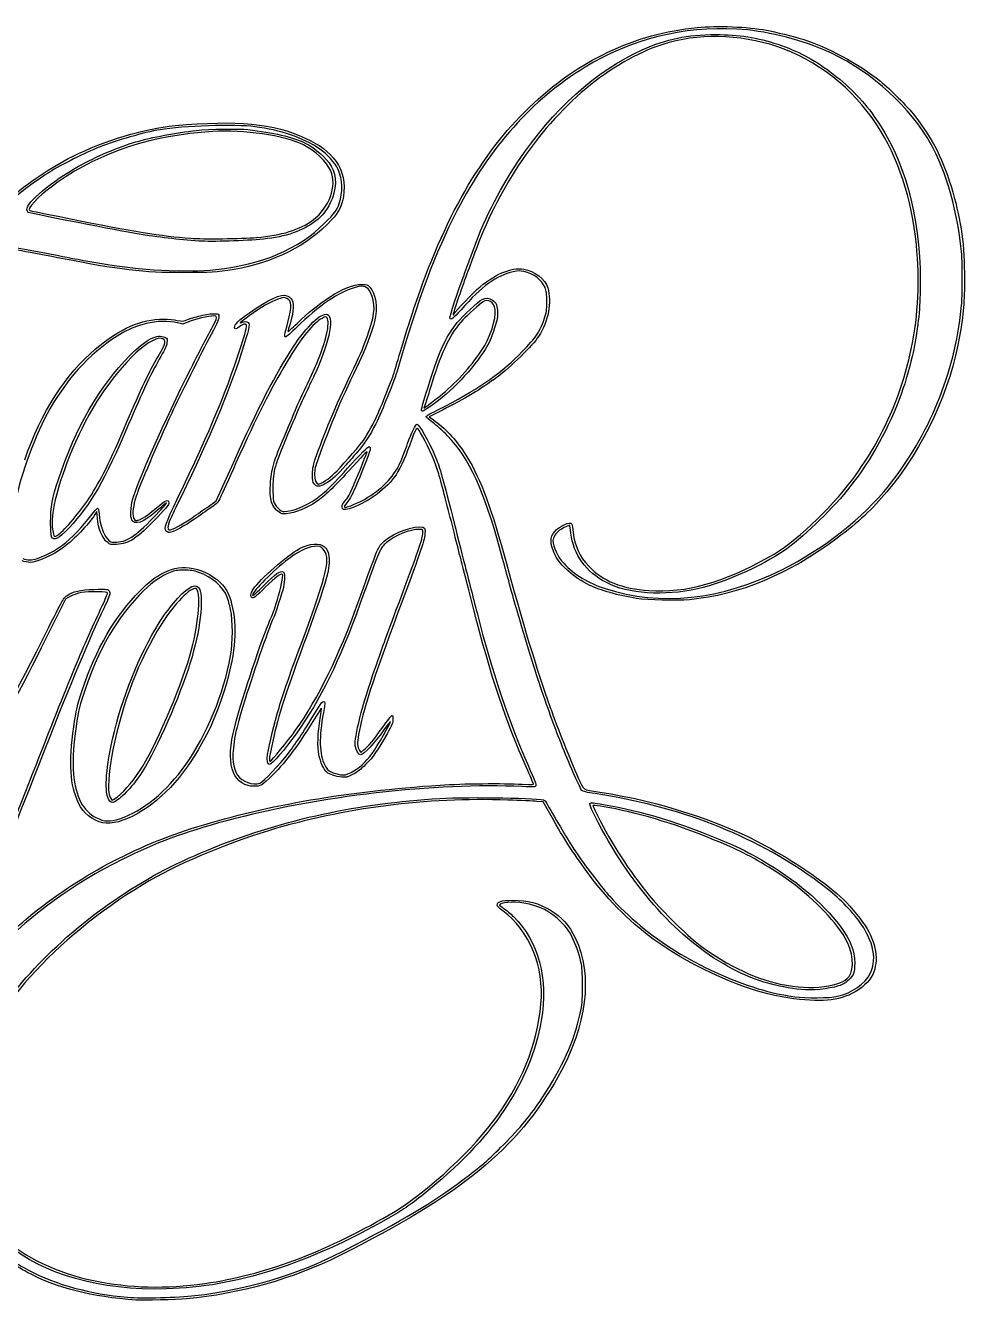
# Model space of a CAD drawing. Extents: x -23 to 233, y 54 to 243.
# Drawn here: x 93.2 to 232.6, y 53.9 to 243.2 of the extents above; entities that cross this region are included whole.
import ezdxf

# ---------------------------------------------------------------- set-up
doc = ezdxf.new("R2010")
doc.units = 0
doc.layers.add('Layer_1', color=7, linetype='CONTINUOUS')

msp = doc.modelspace()

# ---------------------------------------------------------------- linework, layer by layer
at = {"layer": 'Layer_1', "color": 7}
for p, q in [((118.913622, 211.202618), (118.913622, 211.202618)), ((127.449176, 211.726451), (127.449176, 211.726451)), ((116.516796, 198.860468), (115.711975, 199.062313)), ((117.388129, 199.223205), (116.516796, 198.860468)), ((154.679105, 188.184283), (154.679105, 188.184283)), ((151.967181, 186.086136), (151.967181, 186.086136)), ((152.588711, 187.212242), (152.313773, 186.404754)), ((152.313773, 186.404754), (152.926359, 186.844182)), ((155.059532, 186.096824), (153.099606, 185.115627)), ((153.099606, 185.115627), (153.739331, 184.658368)), ((121.492837, 172.61145), (123.296714, 176.655023)), ((120.113213, 171.649778), (121.492837, 172.61145)), ((103.758083, 171.021667), (103.460725, 170.579329)), ((103.838855, 170.05314), (103.758083, 171.021667)), ((97.040497, 167.286552), (97.040497, 167.286552)), ((98.102431, 167.655775), (98.102431, 167.655775)), ((94.943732, 164.083174), (94.943732, 164.083183)), ((99.124976, 158.049368), (96.251322, 152.271364)), ((99.807892, 158.409915), (99.124976, 158.049368)), ((142.737959, 135.553798), (142.929641, 135.26125)), ((142.929641, 135.26125), (143.401494, 135.63496)), ((127.958235, 130.704555), (127.958198, 130.704555)), ((126.233964, 130.343011), (126.233964, 130.343011)), ((105.661864, 128.059193), (105.661864, 128.059193)), ((106.750982, 128.651317), (106.750982, 128.651317)), ((170.008581, 127.922394), (169.094881, 127.99858)), ((171.602665, 125.14603), (170.008581, 127.922394)), ((107.159487, 125.426296), (107.159501, 125.426296)), ((104.636869, 124.83416), (104.636869, 124.83416)), ((211.764417, 100.520594), (211.764417, 100.520594)), ((208.38734, 100.062316), (208.38734, 100.062316)), ((109.552187, 53.96934), (109.552187, 53.96934)), ((118.313525, 54.615787), (118.31353, 54.615795))]:
    msp.add_line(p, q, dxfattribs=at)
for points in [[(167.954966, 231.046323), (175.156659, 237.999356), (183.599988, 242.019341), (192.89581, 242.920995)], [(198.796616, 242.675677), (190.801602, 243.120264), (182.981648, 241.151705), (176.241281, 236.997707)], [(192.89581, 242.920995), (195.830475, 243.205648), (200.456032, 243.018244), (203.16654, 242.504876)], [(211.687842, 239.60526), (207.879874, 241.245411), (202.812455, 242.452363), (198.796616, 242.675677)], [(203.16654, 242.504876), (204.431677, 242.265263), (207.209551, 241.575837), (208.563289, 241.165486)], [(184.743717, 239.594304), (188.453316, 241.254516), (191.316475, 241.848215), (195.649235, 241.855649)], [(204.723963, 240.088938), (199.192411, 241.930774), (192.78937, 242.048607), (187.798631, 240.400412)], [(195.649235, 241.855649), (199.067925, 241.861519), (201.839006, 241.426733), (204.850325, 240.411995)], [(208.563289, 241.165486), (212.171988, 240.071604), (216.827046, 237.552392), (220.089135, 234.927948)], [(166.273988, 222.945081), (171.447093, 230.723444), (177.88045, 236.522687), (184.743717, 239.594304)], [(187.798631, 240.400412), (179.900461, 237.792044), (172.295795, 231.422063), (166.373607, 222.453924)], [(219.557566, 228.465926), (215.968572, 233.941847), (210.635588, 238.120556), (204.723963, 240.088938)], [(204.850325, 240.411995), (207.890968, 239.387379), (210.062798, 238.250655), (212.608437, 236.351458)], [(227.02126, 226.58984), (223.626166, 232.051314), (217.857578, 236.947852), (211.687842, 239.60526)], [(176.241281, 236.997707), (168.285358, 232.09457), (162.158251, 225.227587), (157.223971, 215.683969)], [(212.608437, 236.351458), (215.271573, 234.364591), (217.363624, 232.253391), (219.137233, 229.762887)], [(220.089135, 234.927948), (221.511196, 233.783865), (224.078583, 231.20664), (225.157417, 229.840258)], [(150.834268, 201.161742), (155.36554, 214.718413), (160.715418, 224.056737), (167.954966, 231.046323)], [(115.373079, 228.341362), (124.556252, 229.200663), (130.06188, 228.673915), (134.70196, 226.492084)], [(219.137233, 229.762887), (223.656861, 223.416417), (226.001049, 215.067299), (226.005034, 205.302376)], [(225.157417, 229.840258), (227.852608, 226.426695), (229.491989, 223.143542), (230.834046, 218.471749)], [(120.904957, 227.462428), (111.842499, 226.886399), (104.419061, 224.45865), (97.999719, 219.971537)], [(100.130743, 223.75503), (104.903549, 226.142512), (110.7842, 227.911966), (115.373079, 228.341362)], [(113.152738, 227.731414), (110.673566, 227.304565), (106.849266, 226.205642), (104.091351, 225.127601)], [(109.553962, 225.925342), (111.954296, 226.620831), (115.502123, 227.291447), (118.553566, 227.626464)], [(127.194891, 228.182798), (124.344515, 228.551733), (116.441796, 228.297702), (113.152738, 227.731414)], [(118.553566, 227.626464), (120.332683, 227.821793), (124.873447, 227.894296), (126.19311, 227.748449)], [(134.455058, 225.464112), (131.52188, 226.894713), (125.63409, 227.763023), (120.904957, 227.462428)], [(126.19311, 227.748449), (129.896266, 227.339176), (132.860768, 226.640101), (134.686381, 225.745594)], [(136.860717, 224.865933), (134.262069, 226.595016), (131.11287, 227.675676), (127.194891, 228.182798)], [(225.430486, 210.619302), (224.720362, 217.604251), (222.747834, 223.598377), (219.557566, 228.465926)], [(101.040554, 222.309006), (103.647858, 223.757867), (107.026233, 225.192941), (109.553962, 225.925342)], [(138.494649, 221.61339), (137.879015, 223.002056), (136.177488, 224.624026), (134.455058, 225.464112)], [(134.686381, 225.745594), (136.205716, 225.001157), (137.825043, 223.570048), (138.552388, 222.32893)], [(134.70196, 226.492084), (137.021398, 225.40145), (138.090535, 224.585907), (139.295268, 222.988309)], [(232.105036, 210.043103), (231.393015, 216.526763), (229.552077, 222.518671), (227.02126, 226.58984)], [(90.307787, 217.109724), (93.893807, 220.118631), (96.823911, 222.100867), (100.130743, 223.75503)], [(104.091351, 225.127601), (102.161371, 224.37319), (98.385675, 222.482171), (96.734066, 221.442787)], [(139.580456, 221.831316), (139.145484, 222.799499), (137.93277, 224.152614), (136.860717, 224.865933)], [(93.373984, 215.880872), (93.27005, 216.907007), (97.103469, 220.121185), (101.040554, 222.309006)], [(135.85446, 214.332909), (138.251144, 216.103444), (139.459789, 219.436359), (138.494649, 221.61339)], [(138.552388, 222.32893), (139.423518, 220.842458), (139.373302, 218.76375), (138.420249, 216.858705)], [(139.295268, 222.988309), (140.280342, 221.68199), (140.689101, 219.695032), (140.360335, 217.811095)], [(139.75411, 216.788866), (140.299522, 218.396141), (140.2311, 220.383099), (139.580456, 221.831316)], [(159.317086, 209.01164), (161.10554, 214.082806), (163.290834, 218.459559), (166.273988, 222.945081)], [(166.373607, 222.453924), (163.724621, 218.442491), (161.469919, 213.930657), (159.841664, 209.383002)], [(96.734066, 221.442787), (95.048544, 220.382057), (92.785173, 218.718436), (91.307607, 217.454239)], [(97.999719, 219.971537), (95.764508, 218.409126), (93.709758, 216.455863), (93.709758, 215.893465)], [(140.360335, 217.811095), (140.110972, 216.382223), (139.644004, 215.454392), (138.620585, 214.354329)], [(230.834046, 218.471749), (232.096711, 214.076386), (232.575693, 210.533134), (232.578899, 205.564459)], [(93.58974, 215.439539), (93.490725, 215.488273), (93.393635, 215.686873), (93.373984, 215.880872)], [(93.709758, 215.893465), (93.709758, 215.764868), (93.871663, 215.678691), (94.219835, 215.621976)], [(138.420249, 216.858705), (137.820386, 215.659647), (137.227242, 214.925948), (136.256282, 214.181976)], [(137.576484, 213.839062), (139.021614, 215.269367), (139.422968, 215.813029), (139.75411, 216.788866)], [(109.732214, 212.266481), (107.569579, 212.615906), (93.845713, 215.313549), (93.58974, 215.439539)], [(94.219835, 215.621976), (94.500378, 215.576276), (96.728221, 215.137553), (99.170594, 214.647036)], [(99.170594, 214.647036), (109.656016, 212.541193), (113.075712, 211.980934), (117.713438, 211.60912)], [(138.620585, 214.354329), (135.079836, 210.548444), (129.98389, 207.960018), (124.134423, 206.996254)], [(127.449176, 211.726451), (131.235252, 212.047606), (133.864711, 212.862994), (135.85446, 214.332909)], [(136.256282, 214.181976), (134.332063, 212.707585), (131.769491, 211.816517), (128.515096, 211.490178)], [(157.223971, 215.683969), (153.991683, 209.432264), (151.416916, 202.55759), (148.436175, 192.220372)], [(118.913622, 211.202618), (115.766009, 211.420666), (112.941422, 211.747954), (109.732214, 212.266481)], [(121.434008, 206.974388), (128.270474, 207.699899), (133.71147, 210.013715), (137.576484, 213.839062)], [(89.148277, 210.582703), (89.295148, 210.673474), (92.14417, 210.20211), (96.032941, 209.443654)], [(97.910402, 208.725483), (93.361027, 209.610625), (89.385205, 210.322009), (89.330857, 210.2606)], [(117.713438, 211.60912), (119.362048, 211.476947), (125.359967, 211.549233), (127.449176, 211.726451)], [(128.515096, 211.490178), (125.80077, 211.217997), (120.837458, 211.069347), (118.913622, 211.202618)], [(219.465474, 181.188962), (224.482939, 190.286071), (226.490609, 200.191589), (225.430486, 210.619302)], [(96.032941, 209.443654), (101.558242, 208.366011), (102.160194, 208.252129), (103.911321, 207.953163)], [(116.633272, 206.506122), (110.451316, 206.511428), (107.479265, 206.863734), (97.910402, 208.725483)], [(158.278974, 206.202516), (158.619334, 207.093652), (159.086482, 208.357756), (159.317086, 209.01164)], [(159.841664, 209.383002), (159.628956, 208.78891), (159.116886, 207.4117), (158.703735, 206.322533)], [(232.108282, 201.221751), (232.306828, 203.046958), (232.304931, 208.222992), (232.105036, 210.043103)], [(103.911321, 207.953163), (110.271171, 206.867358), (116.923862, 206.495753), (121.434008, 206.974388)], [(124.134423, 206.996254), (121.396912, 206.545221), (120.744406, 206.502586), (116.633272, 206.506122)], [(165.591778, 206.628826), (163.035962, 206.047838), (160.98288, 204.561402), (157.833322, 201.011721)], [(160.172315, 203.998575), (162.721253, 206.238355), (165.252372, 207.337365), (167.161012, 207.033062)], [(167.152018, 206.682638), (166.582183, 206.809333), (166.350727, 206.801352), (165.591778, 206.628826)], [(170.297627, 204.308333), (169.859009, 205.421039), (168.619974, 206.356262), (167.152018, 206.682638)], [(167.161012, 207.033062), (168.702804, 206.787243), (170.321625, 205.521482), (170.694954, 204.269855)], [(138.176576, 202.792712), (140.460369, 204.245014), (141.763663, 204.762293), (143.138954, 204.762293)], [(143.602493, 204.389907), (143.191766, 204.542157), (143.045871, 204.532849), (142.102264, 204.294214)], [(143.138954, 204.762293), (143.839415, 204.762293), (143.933091, 204.73056), (144.290373, 204.372234)], [(156.171223, 199.759382), (156.101119, 199.942093), (157.373746, 203.832374), (158.278974, 206.202516)], [(158.703735, 206.322533), (158.29057, 205.233367), (157.670808, 203.478097), (157.326488, 202.421934)], [(226.005034, 205.302376), (226.006728, 201.380314), (225.866269, 199.867202), (225.06049, 195.119855)], [(232.578899, 205.564459), (232.580874, 202.405693), (232.399182, 200.183458), (231.90467, 197.321154)], [(126.414773, 200.559623), (129.173611, 202.514145), (131.171809, 203.423273), (131.976376, 203.090008)], [(131.946354, 202.681017), (131.546442, 202.871723), (131.498769, 202.867163), (130.615902, 202.553741)], [(132.115642, 199.121425), (132.785344, 201.544477), (132.749507, 202.298022), (131.946354, 202.681017)], [(131.976376, 203.090008), (132.171959, 203.008999), (132.458827, 202.807622), (132.613866, 202.6425)], [(132.613866, 202.6425), (133.04796, 202.180203), (133.001622, 200.783138), (132.497378, 199.130464)], [(142.102264, 204.294214), (139.822287, 203.717603), (136.571084, 201.513489), (133.454171, 198.431318)], [(133.486327, 198.976766), (135.064703, 200.505804), (136.798321, 201.91626), (138.176576, 202.792712)], [(144.388411, 203.560608), (144.121897, 204.092639), (143.968899, 204.254084), (143.602493, 204.389907)], [(144.192769, 197.925056), (145.093193, 200.513215), (145.14646, 202.047372), (144.388411, 203.560608)], [(144.290373, 204.372234), (145.193007, 203.466972), (145.487413, 201.2905), (144.984981, 199.237198)], [(156.761129, 200.349944), (157.265974, 200.99796), (159.606406, 203.501305), (160.172315, 203.998575)], [(160.946719, 202.511949), (161.476924, 202.797736), (162.004934, 202.775708), (162.492557, 202.447461)], [(162.901015, 201.018133), (162.756813, 202.172244), (161.86354, 202.713049), (161.029616, 202.151103)], [(170.694954, 204.269855), (171.339129, 202.110141), (170.81082, 199.284543), (169.33961, 197.021107)], [(170.566769, 202.181899), (170.567898, 203.395302), (170.52553, 203.73019), (170.297627, 204.308333)], [(130.615902, 202.553741), (129.501508, 202.158122), (128.176206, 201.385871), (126.384761, 200.088276)], [(147.962866, 191.826471), (148.413306, 193.527086), (149.92352, 198.437002), (150.834268, 201.161742)], [(157.833322, 201.011721), (156.63525, 199.661437), (156.304454, 199.412192), (156.171223, 199.759382)], [(157.326488, 202.421934), (156.533669, 199.990124), (156.562163, 200.094561), (156.761129, 200.349944)], [(157.278067, 199.103444), (158.071727, 200.089904), (160.308197, 202.16779), (160.946719, 202.511949)], [(161.029616, 202.151103), (160.639207, 201.888024), (158.773439, 200.191171), (158.120537, 199.505408)], [(160.888703, 194.961898), (162.142176, 196.83381), (163.073577, 199.636954), (162.901015, 201.018133)], [(162.492557, 202.447461), (163.077993, 202.053366), (163.245755, 201.619563), (163.245072, 200.501641)], [(170.176495, 199.604008), (170.529685, 200.637195), (170.565532, 200.873948), (170.566769, 202.181899)], [(221.336449, 174.877714), (227.376809, 182.44519), (231.040418, 191.405082), (232.108282, 201.221751)], [(103.514708, 195.134652), (107.308419, 198.289019), (110.30307, 199.605179), (113.673379, 199.599419)], [(111.112427, 198.95898), (109.556773, 198.558685), (108.834645, 198.271312), (107.570456, 197.549458)], [(115.711975, 199.062313), (114.487415, 199.369419), (112.537237, 199.325607), (111.112427, 198.95898)], [(113.673379, 199.599419), (114.344173, 199.59829), (115.252616, 199.521119), (115.692137, 199.42796)], [(115.692137, 199.42796), (116.477802, 199.261438), (116.506173, 199.264379), (117.377004, 199.60252)], [(117.377004, 199.60252), (118.452536, 200.020153), (120.634447, 200.469611), (121.33941, 200.418752)], [(121.122813, 200.081578), (120.383393, 200.081578), (118.29956, 199.602633), (117.388129, 199.223205)], [(117.709261, 192.251252), (119.311976, 195.431852), (119.978198, 196.717278), (121.203311, 198.99272)], [(121.892094, 199.986021), (121.9221, 199.673889), (121.677898, 199.11679), (120.73472, 197.345617)], [(121.203311, 198.99272), (121.682747, 199.883199), (121.66808, 200.081578), (121.122813, 200.081578)], [(121.33941, 200.418752), (121.824933, 200.383726), (121.856221, 200.359223), (121.892094, 199.986021)], [(124.194432, 198.374701), (124.194432, 198.822238), (124.790852, 199.409147), (126.414773, 200.559623)], [(126.384761, 200.088276), (125.123716, 199.174866), (124.721188, 198.825249), (125.266707, 199.117203)], [(125.724666, 198.878053), (125.576144, 198.876077), (125.24247, 198.714192), (124.983181, 198.518)], [(126.210735, 199.097419), (126.526852, 198.781307), (126.396129, 198.192259), (125.190651, 194.500713)], [(125.266707, 199.117203), (125.578179, 199.2839), (126.033804, 199.274355), (126.210735, 199.097419)], [(125.525135, 196.71776), (126.079766, 198.485854), (126.116444, 198.882899), (125.724666, 198.878053)], [(131.801469, 196.961092), (131.55297, 196.961092), (131.591185, 197.223884), (132.115642, 199.121425)], [(137.193757, 199.721522), (135.920841, 199.060078), (134.067733, 196.768213), (132.004929, 193.304175)], [(132.497378, 199.130464), (132.287428, 198.442327), (132.115647, 197.827472), (132.115647, 197.764119)], [(132.115647, 197.764119), (132.115647, 197.700769), (132.732444, 198.246459), (133.486327, 198.976766)], [(132.506336, 194.847781), (134.575598, 198.12807), (136.689411, 200.321606), (137.781242, 200.321606)], [(137.781242, 200.321606), (139.097399, 200.321606), (138.394547, 196.441019), (136.211042, 191.652202)], [(136.371559, 192.940481), (137.759883, 196.182269), (138.435588, 199.125254), (137.943872, 199.788598)], [(137.943872, 199.788598), (137.774214, 200.017477), (137.761037, 200.0163), (137.193757, 199.721522)], [(144.984981, 199.237198), (144.654905, 197.888263), (143.399465, 194.559793), (142.67885, 193.12313)], [(158.120537, 199.505408), (156.290772, 197.583531), (154.961929, 194.894828), (153.541295, 190.240069)], [(153.742243, 192.027459), (154.808823, 195.284029), (155.798289, 197.264191), (157.278067, 199.103444)], [(163.245072, 200.501641), (163.245072, 199.663644), (163.168237, 199.319347), (162.645183, 197.795322)], [(166.395123, 194.251381), (168.815018, 196.662349), (169.504535, 197.638372), (170.176495, 199.604008)], [(107.570456, 197.549458), (103.295893, 195.108676), (99.680649, 191.326896), (96.796727, 186.279461)], [(108.692795, 194.235317), (111.01622, 196.584272), (112.751864, 197.480771), (113.863332, 196.906008)], [(113.293136, 196.755017), (112.553078, 196.936613), (110.570555, 195.679358), (108.938052, 193.993165)], [(113.863332, 196.906008), (114.246838, 196.707694), (114.251808, 196.69437), (114.171036, 196.08265)], [(120.73472, 197.345617), (119.287552, 194.628001), (115.968083, 188.000235), (114.875914, 185.647741)], [(124.983181, 198.518), (124.446002, 198.111552), (124.194432, 198.065849), (124.194432, 198.374701)], [(133.454171, 198.431318), (132.636438, 197.622695), (131.892717, 196.961092), (131.801469, 196.961092)], [(141.895017, 192.340384), (143.064693, 194.761246), (143.242078, 195.192403), (144.192769, 197.925056)], [(162.645183, 197.795322), (162.135766, 196.311084), (161.909266, 195.843001), (161.135221, 194.674844)], [(169.33961, 197.021107), (168.500764, 195.730561), (165.150631, 192.44449), (163.200405, 190.999317)], [(231.90467, 197.321154), (230.457417, 188.944184), (226.617716, 180.674404), (221.06612, 173.977578)], [(93.059789, 178.734651), (95.515831, 185.812558), (99.139488, 191.496774), (103.514708, 195.134652)], [(112.844916, 194.059752), (114.045447, 196.097806), (114.120964, 196.551887), (113.293136, 196.755017)], [(114.171036, 196.08265), (114.109573, 195.617156), (113.881527, 195.112077), (113.263756, 194.073214)], [(115.705687, 172.897412), (120.775744, 183.416015), (123.188679, 189.269388), (125.525135, 196.71776)], [(225.06049, 195.119855), (224.907201, 194.216766), (223.985435, 190.845461), (223.49659, 189.399941)], [(98.049481, 175.777854), (100.620632, 183.506724), (104.171174, 189.664011), (108.692795, 194.235317)], [(108.938052, 193.993165), (105.038378, 189.96521), (102.031354, 185.156979), (99.660989, 179.159158)], [(108.228133, 184.359168), (110.244585, 189.105293), (111.582886, 191.917287), (112.844916, 194.059752)], [(113.263756, 194.073214), (112.074158, 192.072704), (110.422645, 188.603798), (108.46757, 183.999111)], [(125.190651, 194.500713), (123.244373, 188.540651), (120.433626, 181.838717), (116.306518, 173.317466)], [(123.296714, 176.655023), (127.295439, 185.618522), (129.778258, 190.523115), (132.506336, 194.847781)], [(132.004929, 193.304175), (129.417801, 188.959621), (127.646678, 185.446161), (124.416874, 178.251365)], [(142.67885, 193.12313), (140.467224, 188.713811), (138.189166, 183.382165), (136.660611, 179.037797)], [(161.135221, 194.674844), (159.0797, 191.57277), (155.719007, 188.207112), (152.794578, 186.321882)], [(154.589093, 186.258145), (159.895393, 188.910486), (163.450016, 191.317128), (166.395123, 194.251381)], [(154.679105, 188.184283), (156.918612, 189.953374), (159.208529, 192.452756), (160.888703, 194.961898)], [(109.065585, 172.785127), (109.806387, 175.495744), (113.813706, 184.520494), (117.709261, 192.251252)], [(134.573803, 189.039885), (135.279872, 190.525113), (136.088857, 192.28038), (136.371559, 192.940481)], [(136.211042, 191.652202), (136.068568, 191.339711), (135.531702, 190.205539), (135.018021, 189.131816)], [(136.435823, 179.498417), (137.706399, 183.131574), (139.615505, 187.622475), (141.895017, 192.340384)], [(148.436175, 192.220372), (147.954337, 190.549379), (146.109461, 185.943817), (145.169585, 184.065628)], [(145.219939, 184.953976), (145.841898, 186.289615), (147.787481, 191.16435), (147.962866, 191.826471)], [(151.967181, 186.086136), (151.905264, 186.247516), (152.487449, 188.196151), (153.742243, 192.027459)], [(153.541295, 190.240069), (153.168579, 189.018882), (152.73992, 187.656358), (152.588711, 187.212242)], [(163.200405, 190.999317), (160.700122, 189.146537), (158.4766, 187.807511), (155.059532, 186.096824)], [(223.49659, 189.399941), (221.813848, 184.424169), (219.290305, 179.625937), (216.206073, 175.537815)], [(132.95479, 185.439334), (133.139174, 185.934408), (133.867723, 187.554657), (134.573803, 189.039885)], [(135.018021, 189.131816), (134.504331, 188.058093), (133.914416, 186.77453), (133.707084, 186.279453)], [(152.926359, 186.844182), (153.263273, 187.085866), (154.05201, 187.688913), (154.679105, 188.184283)], [(96.796727, 186.279461), (94.688389, 182.589437), (92.407644, 176.436318), (91.680349, 172.476201)], [(114.875914, 185.647741), (112.630083, 180.810263), (110.175012, 175.078095), (109.594901, 173.317474)], [(133.707084, 186.279453), (133.499764, 185.784378), (132.793192, 184.110121), (132.136921, 182.558883)], [(152.794578, 186.321882), (152.087032, 185.865757), (152.055229, 185.856698), (151.967181, 186.086136)], [(152.638794, 185.13527), (152.638794, 185.21668), (153.516429, 185.721973), (154.589093, 186.258145)], [(108.46757, 183.999111), (104.900705, 175.598233), (102.895174, 172.112295), (99.628094, 168.634603)], [(102.617801, 173.039844), (104.37272, 175.719431), (105.666244, 178.329216), (108.228133, 184.359168)], [(131.604921, 182.198835), (132.162971, 183.486034), (132.770406, 184.944257), (132.95479, 185.439334)], [(145.169585, 184.065628), (144.336587, 182.401025), (143.315975, 180.838787), (142.409799, 179.84125)], [(143.11214, 181.298699), (143.643175, 181.990708), (144.666126, 183.764672), (145.219939, 184.953976)], [(149.896884, 181.118664), (150.421399, 182.662622), (151.080577, 183.999103), (151.317565, 183.999103)], [(151.835474, 182.714357), (151.216072, 183.77017), (151.225337, 183.780826), (150.171971, 180.802609)], [(151.317565, 183.999103), (151.592923, 183.999103), (153.094952, 181.347408), (153.900937, 179.438406)], [(153.631008, 184.266359), (153.085286, 184.662847), (152.638794, 185.053858), (152.638794, 185.13527)], [(155.832663, 182.289787), (155.167474, 182.98041), (154.176722, 183.869865), (153.631008, 184.266359)], [(153.739331, 184.658368), (155.469167, 183.421919), (156.94351, 181.85311), (158.290703, 179.815345)], [(129.519432, 175.11775), (129.644456, 177.225682), (130.058795, 178.632534), (131.604921, 182.198835)], [(132.136921, 182.558883), (130.093116, 177.727831), (129.915931, 177.104112), (129.903784, 174.697679)], [(154.301167, 177.338091), (153.803655, 178.822828), (152.675915, 181.281799), (151.835474, 182.714357)], [(163.692716, 165.161269), (161.238808, 174.18953), (159.058697, 178.940402), (155.832663, 182.289787)], [(139.057462, 176.714817), (139.824536, 177.464163), (142.429416, 180.409024), (143.11214, 181.298699)], [(143.877451, 179.899356), (143.877451, 180.02904), (143.167312, 179.291224), (141.097632, 177.011179)], [(141.913443, 175.017059), (142.705842, 176.874109), (143.877451, 179.786589), (143.877451, 179.899356)], [(142.233145, 178.813506), (143.862922, 180.609461), (144.357519, 180.977567), (144.357519, 180.394586)], [(144.357519, 180.394586), (144.357519, 180.087534), (143.511928, 177.85937), (142.367421, 175.150623)], [(150.171971, 180.802609), (149.485034, 178.860432), (148.599573, 177.021774), (147.919262, 176.124888)], [(148.705471, 178.118201), (149.154617, 179.111866), (149.573553, 180.166937), (149.896884, 181.118664)], [(216.029901, 175.897872), (216.86638, 177.002817), (218.794056, 179.971611), (219.465474, 181.188962)], [(99.660989, 179.159158), (97.740349, 174.29926), (96.879252, 170.559271), (97.18675, 168.412762)], [(124.416874, 178.251365), (123.361673, 175.900781), (122.330283, 173.609554), (122.124882, 173.159752)], [(135.791217, 176.598031), (135.804848, 177.596022), (135.864679, 177.865257), (136.435823, 179.498417)], [(136.660611, 179.037797), (136.193115, 177.709137), (136.076253, 177.221889), (136.076253, 176.601466)], [(136.313754, 172.937081), (137.708606, 173.926803), (138.616605, 174.828213), (142.233145, 178.813506)], [(142.409799, 179.84125), (142.058613, 179.454665), (141.292188, 178.582259), (140.706619, 177.902572)], [(143.572704, 172.897858), (145.954592, 174.256826), (147.815704, 176.149687), (148.705471, 178.118201)], [(153.900937, 179.438406), (154.684586, 177.582281), (154.874395, 176.928073), (156.599515, 170.136979)], [(158.290703, 179.815345), (160.474079, 176.512774), (162.076336, 172.405623), (164.173284, 164.73616)], [(136.028108, 175.157811), (135.812002, 175.449584), (135.778339, 175.65428), (135.791217, 176.598031)], [(136.076253, 176.601466), (136.076253, 175.739404), (136.319364, 175.11775), (136.656482, 175.11775)], [(141.097632, 177.011179), (138.879727, 174.567843), (137.591763, 173.34312), (136.365101, 172.511016)], [(136.656482, 175.11775), (137.027147, 175.11775), (138.266528, 175.942158), (139.057462, 176.714817)], [(140.706619, 177.902572), (139.50269, 176.505135), (138.723697, 175.801656), (137.689584, 175.178019)], [(147.919262, 176.124888), (146.384143, 174.101042), (143.689284, 172.221478), (141.220026, 171.452409)], [(156.240438, 170.136988), (155.439265, 173.305474), (154.566589, 176.545969), (154.301167, 177.338091)], [(96.894915, 169.476887), (96.89294, 171.7071), (97.135154, 173.029387), (98.049481, 175.777854)], [(130.806582, 170.935138), (129.710911, 171.690776), (129.379972, 172.766181), (129.519432, 175.11775)], [(129.903784, 174.697679), (129.892975, 172.550372), (129.95321, 172.287679), (130.615148, 171.596842)], [(137.689584, 175.178019), (136.835797, 174.663124), (136.398437, 174.657807), (136.028108, 175.157811)], [(140.642391, 172.649375), (140.995293, 173.032227), (141.342468, 173.678944), (141.913443, 175.017059)], [(142.367421, 175.150623), (141.729198, 173.640105), (141.352185, 172.912375), (141.00142, 172.513878)], [(203.566409, 164.294059), (207.409855, 166.455224), (212.395466, 171.096953), (216.029901, 175.897872)], [(205.437469, 162.39108), (211.715847, 165.536258), (217.51636, 170.091824), (221.336449, 174.877714)], [(216.206073, 175.537815), (213.602691, 172.087078), (210.101121, 168.545116), (206.629468, 165.850758)], [(98.102431, 167.655775), (99.053949, 168.345348), (101.287481, 171.008589), (102.617801, 173.039844)], [(108.959043, 169.776932), (108.708709, 170.292741), (108.756981, 171.655945), (109.065585, 172.785127)], [(109.594901, 173.317474), (109.154999, 171.982405), (109.004171, 170.734735), (109.210421, 170.136988)], [(112.099999, 170.089851), (114.701145, 172.804606), (114.753136, 172.961299), (112.363402, 170.883567)], [(112.612813, 171.585564), (114.004533, 172.798101), (114.378895, 172.951508), (114.449849, 172.338347)], [(114.449849, 172.338347), (114.480814, 172.070639), (114.215647, 171.737281), (112.801408, 170.26609)], [(114.067483, 168.140548), (113.706024, 168.539949), (113.957966, 169.271511), (115.705687, 172.897412)], [(116.306518, 173.317466), (115.747027, 172.162291), (115.077937, 170.779938), (114.819656, 170.245576)], [(122.124882, 173.159752), (121.775449, 172.394514), (121.681415, 172.293628), (120.662579, 171.590754)], [(131.60596, 171.037119), (132.741622, 171.037119), (134.815814, 171.874218), (136.313754, 172.937081)], [(136.365101, 172.511016), (134.878061, 171.502283), (133.26655, 170.851721), (131.935618, 170.722847)], [(140.156878, 171.75615), (140.156878, 172.017607), (140.296042, 172.273622), (140.642391, 172.649375)], [(141.00142, 172.513878), (140.529759, 171.97805), (140.389565, 171.637211), (140.640824, 171.637211)], [(140.640824, 171.637211), (140.929481, 171.637211), (142.689707, 172.394069), (143.572704, 172.897858)], [(221.06612, 173.977578), (218.983382, 171.465179), (216.796863, 169.42535), (213.66815, 167.075907)], [(98.652116, 166.058036), (99.884394, 166.982878), (101.783552, 168.936251), (102.886724, 170.413543)], [(103.460725, 170.579329), (102.373323, 168.961727), (100.420418, 166.912331), (98.873874, 165.765854)], [(102.886724, 170.413543), (103.34001, 171.020555), (103.778691, 171.517198), (103.861562, 171.517198)], [(103.861562, 171.517198), (103.960061, 171.517198), (104.038552, 171.236658), (104.088255, 170.707074)], [(104.088255, 170.707074), (104.254622, 168.934058), (104.667775, 167.69716), (105.335042, 166.974372)], [(112.363402, 170.883567), (110.680875, 169.420705), (109.343007, 168.985812), (108.959043, 169.776932)], [(109.67416, 169.697912), (110.25936, 169.778399), (111.322194, 170.461117), (112.612813, 171.585564)], [(117.711189, 169.974896), (118.273511, 170.367163), (119.354419, 171.120862), (120.113213, 171.649778)], [(120.662579, 171.590754), (120.063712, 171.177606), (118.979634, 170.418205), (118.253521, 169.903192)], [(130.615148, 171.596842), (131.068685, 171.123504), (131.221599, 171.037119), (131.60596, 171.037119)], [(131.935618, 170.722847), (131.309172, 170.662189), (131.162318, 170.689802), (130.806582, 170.935138)], [(141.220026, 171.452409), (140.396784, 171.196004), (140.156878, 171.264547), (140.156878, 171.75615)], [(97.040497, 167.286552), (96.949367, 167.495628), (96.896007, 168.298462), (96.894915, 169.476887)], [(99.628094, 168.634603), (98.062093, 166.967666), (97.34281, 166.592943), (97.040497, 167.286552)], [(105.367746, 166.421199), (104.526862, 167.128759), (103.973012, 168.444442), (103.838855, 170.05314)], [(106.402581, 166.476427), (108.115724, 166.476427), (109.446475, 167.320413), (112.099999, 170.089851)], [(112.801408, 170.26609), (109.626143, 166.962916), (108.615864, 166.284609), (106.669106, 166.148801)], [(109.210421, 170.136988), (109.351468, 169.728243), (109.420358, 169.663004), (109.67416, 169.697912)], [(114.819656, 170.245576), (114.29345, 169.156915), (114.163743, 168.372715), (114.498416, 168.303399)], [(114.498416, 168.303399), (114.791199, 168.24276), (116.510189, 169.137089), (117.711189, 169.974896)], [(118.253521, 169.903192), (116.88272, 168.93092), (114.981725, 167.916647), (114.530262, 167.916647)], [(145.90767, 166.158591), (147.132542, 167.510332), (149.890937, 168.747927), (151.693959, 168.754692)], [(151.693959, 168.754692), (152.44434, 168.757514), (152.572291, 168.581613), (152.477764, 167.677235)], [(158.099943, 162.815867), (157.878388, 163.673997), (157.041621, 166.968502), (156.240438, 170.136988)], [(156.599515, 170.136979), (157.136104, 168.024656), (157.919166, 164.946185), (158.339638, 163.295932)], [(171.78167, 168.140824), (172.196419, 168.599907), (173.239114, 169.186274), (173.862359, 169.310926)], [(173.962655, 168.956212), (173.884356, 169.034512), (172.999928, 168.6194), (172.473767, 168.257388)], [(173.862359, 169.310926), (174.288701, 169.396194), (174.323265, 169.319082), (174.480406, 167.931867)], [(174.134328, 167.844469), (174.063973, 168.431863), (173.986718, 168.932147), (173.962655, 168.956212)], [(97.18675, 168.412762), (97.3681, 167.146849), (97.383089, 167.134462), (98.102431, 167.655775)], [(105.335042, 166.974372), (105.757734, 166.516517), (105.84368, 166.476427), (106.402581, 166.476427)], [(114.530262, 167.916647), (114.387176, 167.916647), (114.178921, 168.017403), (114.067483, 168.140548)], [(151.586221, 168.396721), (150.256991, 168.396721), (148.071456, 167.495111), (146.718297, 166.388524)], [(152.477764, 167.677235), (152.368885, 166.635524), (151.653802, 164.560889), (148.464888, 156.034826)], [(148.674201, 157.655075), (151.88221, 166.271308), (152.15872, 167.095586), (152.15872, 168.042574)], [(152.15872, 168.042574), (152.15872, 168.385263), (152.140206, 168.396721), (151.586221, 168.396721)], [(171.801652, 164.558792), (170.99041, 166.212448), (170.984579, 167.258533), (171.78167, 168.140824)], [(172.473767, 168.257388), (171.936743, 167.887905), (171.481682, 167.165761), (171.481682, 166.68302)], [(171.481682, 166.68302), (171.481682, 165.834005), (172.237702, 164.249429), (173.069885, 163.35422)], [(179.407747, 160.48028), (176.388657, 162.050985), (174.514846, 164.667713), (174.134328, 167.844469)], [(174.480406, 167.931867), (174.70538, 165.945912), (175.427544, 164.382045), (176.794349, 162.920921)], [(213.66815, 167.075907), (206.564286, 161.741399), (199.110518, 158.640098), (191.72916, 157.9477)], [(98.873874, 165.765854), (97.199185, 164.524375), (94.838195, 163.466889), (93.77875, 163.483751)], [(94.943732, 164.083183), (96.12343, 164.47386), (97.562289, 165.240108), (98.652116, 166.058036)], [(106.669106, 166.148801), (105.812102, 166.089018), (105.746104, 166.102833), (105.367746, 166.421199)], [(126.999681, 159.543317), (127.978323, 161.014736), (131.972428, 164.500663), (133.86201, 165.532535)], [(136.041257, 165.837911), (134.858667, 165.738941), (133.659936, 165.123067), (131.787457, 163.652447)], [(133.86201, 165.532535), (135.336904, 166.337952), (136.856614, 166.441926), (137.555805, 165.785251)], [(134.176172, 151.594147), (138.083945, 162.147576), (138.560048, 164.256671), (137.315527, 165.501197)], [(137.315527, 165.501197), (136.907524, 165.9092), (136.904055, 165.910117), (136.041257, 165.837911)], [(137.555805, 165.785251), (138.080081, 165.292866), (138.236585, 164.807269), (138.236585, 163.672987)], [(142.503517, 157.415039), (144.912633, 164.169111), (145.521127, 165.73201), (145.90767, 166.158591)], [(146.718297, 166.388524), (145.835009, 165.666193), (145.928182, 165.883941), (142.878477, 157.415039)], [(166.092629, 156.5149), (164.932529, 160.630109), (164.535942, 162.058978), (163.692716, 165.161269)], [(164.173284, 164.73616), (167.138748, 153.890194), (168.889228, 148.115027), (171.085121, 141.932664)], [(206.629468, 165.850758), (203.390675, 163.33712), (197.332123, 160.555939), (192.930856, 159.562415)], [(93.77875, 163.483751), (93.50977, 163.488041), (93.003627, 163.60424), (92.653987, 163.741993)], [(92.787916, 164.076091), (93.4512, 163.781166), (94.037585, 163.783096), (94.943732, 164.083174)], [(113.733303, 161.974133), (115.227834, 162.724184), (116.510147, 162.904691), (118.047138, 162.581374)], [(131.787457, 163.652447), (129.423849, 161.796094), (126.604666, 158.865394), (126.899216, 158.570847)], [(138.236585, 163.672987), (138.236585, 161.986802), (137.577432, 159.840957), (134.397245, 151.174082)], [(159.71995, 156.454891), (159.050488, 159.095295), (158.321485, 161.957733), (158.099943, 162.815867)], [(158.339638, 163.295932), (158.760109, 161.645678), (159.599328, 158.351173), (160.204556, 155.974809)], [(176.943072, 160.081797), (174.56481, 161.269314), (172.55821, 163.016595), (171.801652, 164.558792)], [(173.069885, 163.35422), (174.606938, 161.700764), (176.740371, 160.399026), (179.222868, 159.599902)], [(176.794349, 162.920921), (178.836918, 160.73741), (181.739131, 159.561379), (185.733222, 159.29872)], [(185.733222, 159.29872), (191.259051, 158.935337), (196.793327, 160.485572), (203.566409, 164.294059)], [(110.186617, 159.288442), (111.57355, 160.681976), (112.389003, 161.29947), (113.733303, 161.974133)], [(114.654432, 161.992904), (113.316947, 161.469918), (112.105649, 160.643941), (110.770156, 159.344243)], [(116.69327, 162.323736), (115.674792, 162.321196), (115.366117, 162.271189), (114.654432, 161.992904)], [(118.879343, 161.997287), (118.062643, 162.270117), (117.687491, 162.326135), (116.69327, 162.323736)], [(118.047138, 162.581374), (119.773085, 162.218309), (121.312562, 161.354255), (122.392702, 160.142359)], [(123.113391, 158.348633), (122.557752, 159.830622), (120.780435, 161.362208), (118.879343, 161.997287)], [(128.48923, 160.013756), (130.378163, 161.878844), (130.948647, 162.273664), (131.467126, 162.074706)], [(131.3145, 161.68465), (131.092646, 161.906363), (130.291092, 161.310093), (128.76598, 159.78883)], [(130.557544, 157.981256), (131.075495, 159.564639), (131.475864, 161.523396), (131.3145, 161.68465)], [(131.467126, 162.074706), (131.691885, 161.988456), (131.688657, 160.775598), (131.461115, 159.810776)], [(179.222868, 159.599902), (187.459061, 156.94865), (196.493542, 157.910591), (205.437469, 162.39108)], [(99.30246, 158.524032), (100.253052, 159.193914), (101.193577, 159.415574), (103.377732, 159.484468)], [(103.729818, 159.1316), (101.929531, 159.173527), (100.892954, 158.982787), (99.807892, 158.409915)], [(101.581729, 144.490927), (103.615682, 150.635037), (106.484829, 155.568998), (110.186617, 159.288442)], [(110.770156, 159.344243), (106.815766, 155.495832), (103.925604, 150.529969), (101.754136, 143.852961)], [(103.377732, 159.484468), (105.080554, 159.53818), (105.328175, 159.521588), (105.508058, 159.341703)], [(105.32454, 158.907733), (105.294582, 159.06405), (105.02891, 159.101343), (103.729818, 159.1316)], [(105.508058, 159.341703), (105.620002, 159.229754), (105.7116, 159.015282), (105.7116, 158.865097)], [(118.48511, 159.595217), (117.73443, 159.883282), (115.180305, 157.264262), (113.354657, 154.334395)], [(115.147649, 157.422293), (116.946858, 159.605451), (118.241123, 160.432195), (118.834013, 159.777059)], [(117.82515, 150.5332), (118.924555, 154.681215), (119.260764, 159.297575), (118.48511, 159.595217)], [(118.834013, 159.777059), (119.673988, 158.848889), (119.24761, 154.205351), (117.887177, 149.465353)], [(122.392702, 160.142359), (123.146431, 159.296702), (123.402465, 158.772943), (123.769532, 157.325931)], [(126.905695, 158.219325), (126.481815, 158.279881), (126.520352, 158.822609), (126.999681, 159.543317)], [(126.899216, 158.570847), (126.934369, 158.535693), (127.649882, 159.184999), (128.48923, 160.013756)], [(128.76598, 159.78883), (127.579323, 158.605156), (127.090681, 158.192897), (126.905695, 158.219325)], [(131.461115, 159.810776), (131.252522, 158.926373), (130.242423, 155.753806), (130.077207, 155.464088)], [(183.903586, 158.130484), (181.29896, 158.548972), (178.366454, 159.371074), (176.943072, 160.081797)], [(192.930856, 159.562415), (188.00327, 158.450078), (182.6059, 158.81642), (179.407747, 160.48028)], [(95.635818, 151.894191), (98.639562, 157.912611), (98.770299, 158.149015), (99.30246, 158.524032)], [(104.563573, 157.047448), (105.00187, 157.967447), (105.344307, 158.804575), (105.32454, 158.907733)], [(105.7116, 158.865097), (105.7116, 158.714913), (105.313858, 157.760124), (104.827722, 156.743342)], [(112.504327, 153.651679), (113.552749, 155.426332), (113.837624, 155.832707), (115.147649, 157.422293)], [(123.769532, 157.325931), (124.620844, 153.969973), (124.363669, 150.232859), (122.944475, 145.336414)], [(123.612317, 156.488349), (123.467131, 157.16685), (123.242615, 158.003978), (123.113391, 158.348633)], [(130.075333, 156.387595), (130.075333, 156.453356), (130.292328, 157.1705), (130.557544, 157.981256)], [(133.26631, 138.567901), (136.645272, 143.339714), (139.722521, 149.61838), (142.503517, 157.415039)], [(142.878477, 157.415039), (139.806832, 148.885214), (136.922984, 143.024427), (133.340938, 138.032068)], [(145.116485, 147.873577), (146.20019, 150.997176), (146.406057, 151.563173), (148.674201, 157.655075)], [(191.72916, 157.9477), (189.799635, 157.766705), (185.549915, 157.865966), (183.903586, 158.130484)], [(94.226098, 132.091158), (99.638031, 145.975785), (101.963818, 151.590619), (104.563573, 157.047448)], [(104.827722, 156.743342), (102.596628, 152.076829), (100.001951, 145.873974), (96.046846, 135.751718)], [(123.607266, 149.613841), (123.97937, 151.682488), (123.98165, 154.762424), (123.612317, 156.488349)], [(124.501944, 140.132388), (125.967103, 145.28057), (128.664589, 153.249916), (129.670212, 155.401316)], [(130.077207, 155.464088), (129.615449, 154.654398), (126.962298, 147.086406), (125.817297, 143.312878)], [(129.670212, 155.401316), (129.893026, 155.878012), (130.075333, 156.321838), (130.075333, 156.387595)], [(148.464888, 156.034826), (144.742098, 146.08139), (143.194052, 141.298353), (142.613199, 137.954745)], [(167.526787, 133.047592), (164.663388, 139.391016), (162.090362, 147.105735), (159.71995, 156.454891)], [(160.204556, 155.974809), (162.326661, 147.642725), (165.152891, 139.186007), (167.725197, 133.47136)], [(169.583292, 145.173162), (168.813672, 147.434299), (166.895862, 153.665582), (166.092629, 156.5149)], [(105.843713, 136.051765), (107.11189, 142.309688), (109.44339, 148.470415), (112.504327, 153.651679)], [(113.354657, 154.334395), (109.961703, 148.889273), (107.599426, 142.790072), (106.122374, 135.661218)], [(83.537947, 130.560494), (87.079542, 135.723781), (91.131294, 142.868747), (95.635818, 151.894191)], [(96.251322, 152.271364), (92.217432, 144.160495), (89.625723, 139.465525), (85.873387, 133.471368)], [(130.806283, 141.895253), (131.59328, 144.531968), (132.082114, 145.938896), (134.176172, 151.594147)], [(110.566451, 133.221604), (112.951661, 137.155189), (116.560721, 145.762583), (117.82515, 150.5332)], [(116.957515, 133.471368), (120.126924, 137.964126), (122.585093, 143.93141), (123.607266, 149.613841)], [(134.397245, 151.174082), (131.587446, 143.516628), (130.490539, 140.016333), (129.716358, 136.237044)], [(117.887177, 149.465353), (116.567946, 144.868915), (113.212208, 136.965028), (110.982373, 133.202213)], [(142.124845, 136.246219), (141.948154, 137.535856), (143.148518, 142.201249), (145.116485, 147.873577)], [(100.323396, 139.052225), (100.674799, 141.509794), (100.860358, 142.311852), (101.581729, 144.490927)], [(122.944475, 145.336414), (121.29109, 139.631991), (118.751141, 134.783766), (115.329129, 130.800301)], [(172.90851, 136.074623), (171.692951, 139.112485), (171.011571, 140.976888), (169.583292, 145.173162)], [(101.754136, 143.852961), (101.102902, 141.850518), (100.940421, 141.077463), (100.544901, 138.099753)], [(125.817297, 143.312878), (124.582332, 139.242878), (124.295549, 138.142476), (124.129419, 136.836445)], [(132.19318, 135.151626), (133.620978, 137.060905), (134.189972, 137.92744), (136.901837, 142.322512)], [(136.901837, 142.322512), (137.079222, 142.610014), (137.308652, 142.832468), (137.427877, 142.832589)], [(137.427877, 142.832589), (137.653632, 142.832829), (137.649574, 142.655314), (137.39079, 141.212554)], [(126.233964, 130.343011), (123.445216, 131.191312), (122.874828, 134.415131), (124.501944, 140.132388)], [(129.113051, 134.971599), (129.385311, 136.600008), (130.108867, 139.558664), (130.806283, 141.895253)], [(136.306317, 140.648141), (133.589906, 136.223571), (132.000837, 134.070625), (129.894621, 131.961318)], [(137.105542, 141.843521), (137.083275, 141.865789), (136.723622, 141.327868), (136.306317, 140.648141)], [(136.717752, 134.940456), (136.484436, 136.032301), (136.563648, 138.296163), (136.907645, 140.367621)], [(137.39079, 141.212554), (136.714645, 137.442901), (136.778949, 135.052735), (137.601689, 133.374354)], [(136.907645, 140.367621), (137.038755, 141.157098), (137.127807, 141.821254), (137.105542, 141.843521)], [(146.19815, 139.009785), (146.869065, 139.949043), (147.485504, 140.738895), (147.568017, 140.765012)], [(147.718038, 140.190041), (147.718038, 139.640201), (147.618196, 139.390525), (146.862128, 138.049713)], [(147.568017, 140.765012), (147.674855, 140.798825), (147.718038, 140.633316), (147.718038, 140.190041)], [(171.085121, 141.932664), (172.169054, 138.880919), (174.08192, 134.061718), (175.180436, 131.615043)], [(101.03358, 127.751997), (99.790501, 130.32343), (99.572129, 133.79817), (100.323396, 139.052225)], [(129.505247, 133.978445), (129.749567, 134.054998), (132.11201, 136.937782), (133.26631, 138.567901)], [(146.277818, 138.475332), (145.129902, 136.829626), (143.337032, 134.911591), (142.946622, 134.911591)], [(143.401494, 135.63496), (144.060754, 136.157108), (144.783206, 137.028906), (146.19815, 139.009785)], [(144.615047, 135.105107), (145.4353, 136.251093), (147.400363, 139.648058), (147.340712, 139.816906)], [(147.340712, 139.816906), (147.317203, 139.883443), (146.838904, 139.279733), (146.277818, 138.475332)], [(100.544901, 138.099753), (99.929278, 133.464976), (100.198253, 130.193174), (101.388788, 127.834741)], [(124.129419, 136.836445), (123.800461, 134.250397), (123.929386, 133.045069), (124.657776, 131.896771)], [(133.340938, 138.032068), (131.694357, 135.737184), (129.737759, 133.471368), (129.402642, 133.471368)], [(142.613199, 137.954745), (142.389931, 136.669502), (142.422922, 136.034606), (142.737959, 135.553798)], [(146.862128, 138.049713), (145.47007, 135.58103), (144.749444, 134.551407), (143.652991, 133.464603)], [(96.046846, 135.751718), (91.387795, 123.827866), (89.531046, 119.332495), (87.046963, 113.962139)], [(105.661864, 128.059193), (104.918973, 128.880067), (104.985834, 131.818483), (105.843713, 136.051765)], [(106.122374, 135.661218), (105.692874, 133.588298), (105.377406, 130.149469), (105.536503, 129.274873)], [(127.958198, 130.704555), (128.491138, 130.907173), (130.949872, 133.489052), (132.19318, 135.151626)], [(129.402642, 133.471368), (129.076278, 133.471368), (128.961574, 134.065584), (129.113051, 134.971599)], [(129.716358, 136.237044), (129.316158, 134.283412), (129.281089, 133.908209), (129.505247, 133.978445)], [(137.900859, 132.329136), (137.463632, 132.697041), (136.959278, 133.810241), (136.717752, 134.940456)], [(141.517683, 132.31266), (142.594214, 132.848157), (143.737124, 133.878561), (144.615047, 135.105107)], [(142.946622, 134.911591), (142.620114, 134.911591), (142.218303, 135.564173), (142.124845, 136.246219)], [(175.783344, 129.611076), (175.544762, 129.850505), (174.09261, 133.11541), (172.90851, 136.074623)], [(106.750982, 128.651317), (108.080965, 129.706301), (109.374116, 131.255275), (110.566451, 133.221604)], [(110.982373, 133.202213), (109.691049, 131.023133), (108.146556, 129.178255), (106.803766, 128.210927)], [(107.159501, 125.426296), (110.661396, 126.599545), (114.103729, 129.426009), (116.957515, 133.471368)], [(137.601689, 133.374354), (137.884775, 132.796849), (138.033478, 132.642103), (138.563598, 132.373335)], [(143.652991, 133.464603), (142.894259, 132.71254), (142.376079, 132.31641), (141.716974, 131.984582)], [(168.567179, 130.67167), (168.530383, 130.792286), (168.062202, 131.861451), (167.526787, 133.047592)], [(167.725197, 133.47136), (168.879822, 130.906228), (169.015935, 130.546369), (168.923075, 130.304386)], [(78.907702, 99.506164), (83.829903, 107.330978), (88.191106, 116.60804), (94.226098, 132.091158)], [(115.329129, 130.800301), (111.996974, 126.92145), (107.269748, 124.28372), (104.636869, 124.83416)], [(166.893288, 130.197077), (154.108582, 130.811201), (136.5737, 128.780931), (122.994242, 125.114252)], [(124.657776, 131.896771), (125.282015, 130.912657), (126.935041, 130.315537), (127.958235, 130.704555)], [(129.894621, 131.961318), (128.241896, 130.306153), (128.096673, 130.21896), (127.029868, 130.241188)], [(140.129647, 131.606935), (139.154834, 131.713942), (138.304527, 131.98947), (137.900859, 132.329136)], [(138.563598, 132.373335), (138.908485, 132.198484), (139.520843, 132.0171), (139.924403, 131.970262)], [(139.924403, 131.970262), (140.609024, 131.890802), (140.715698, 131.913727), (141.517683, 132.31266)], [(141.716974, 131.984582), (140.889998, 131.568242), (140.76122, 131.537601), (140.129647, 131.606935)], [(154.739114, 130.426701), (158.014681, 130.646812), (164.155758, 130.709872), (166.907396, 130.551652)], [(166.907396, 130.551652), (168.548696, 130.457277), (168.630778, 130.463212), (168.567179, 130.67167)], [(175.180436, 131.615043), (176.108611, 129.547799), (175.716932, 129.815021), (178.442741, 129.389281)], [(105.536503, 129.274873), (105.626061, 128.782539), (105.914021, 128.190559), (106.06396, 128.190559)], [(118.613578, 124.226112), (129.413073, 127.537838), (140.778312, 129.488569), (154.739114, 130.426701)], [(127.029868, 130.241188), (126.757582, 130.246861), (126.399423, 130.292682), (126.233964, 130.343011)], [(168.923075, 130.304386), (168.853177, 130.122234), (168.661893, 130.112122), (166.893288, 130.197077)], [(177.72264, 129.1529), (176.529523, 129.330087), (175.919796, 129.474142), (175.783344, 129.611076)], [(210.238769, 116.49065), (201.201816, 122.997088), (190.122977, 127.311352), (177.72264, 129.1529)], [(178.442741, 129.389281), (187.30028, 128.005836), (196.213146, 125.117909), (203.048015, 121.416734)], [(104.636869, 124.83416), (103.138261, 125.147458), (101.748711, 126.272684), (101.03358, 127.751997)], [(101.388788, 127.834741), (101.831535, 126.957668), (102.776943, 126.013101), (103.629601, 125.595937)], [(106.803766, 128.210927), (106.194623, 127.772119), (105.950964, 127.73974), (105.661864, 128.059193)], [(106.06396, 128.190559), (106.122349, 128.190559), (106.431503, 128.397902), (106.750982, 128.651317)], [(121.373999, 121.254047), (131.587158, 125.345654), (142.576042, 127.71371), (154.679105, 128.43115)], [(164.760642, 128.196669), (152.744342, 128.624913), (140.416063, 127.045651), (129.235197, 123.645835)], [(154.679105, 128.43115), (159.20308, 128.699321), (169.875189, 128.504889), (170.242337, 128.14761)], [(169.094881, 127.99858), (168.592339, 128.040481), (166.641932, 128.129621), (164.760642, 128.196669)], [(170.242337, 128.14761), (170.319807, 128.072217), (170.973598, 126.984375), (171.695183, 125.730182)], [(179.231761, 122.969761), (177.749691, 125.586235), (176.808316, 127.564282), (176.968816, 127.724776)], [(176.968816, 127.724776), (177.074599, 127.830567), (177.565152, 127.787509), (179.005648, 127.545991)], [(177.385339, 127.40983), (177.36485, 127.391175), (177.69987, 126.673919), (178.129825, 125.815896)], [(180.783109, 126.874472), (179.319928, 127.166665), (177.443105, 127.46238), (177.385339, 127.40983)], [(179.005648, 127.545991), (184.733215, 126.585696), (190.383513, 124.839082), (197.285638, 121.895281)], [(197.715183, 121.315462), (191.229175, 124.106634), (185.928189, 125.847016), (180.783109, 126.874472)], [(103.629601, 125.595937), (104.907029, 124.970945), (105.688277, 124.933404), (107.159487, 125.426296)], [(122.994242, 125.114252), (116.661461, 123.40429), (112.48944, 121.856521), (107.51187, 119.370459)], [(176.899976, 117.062178), (174.657684, 120.064895), (173.546121, 121.761186), (171.602665, 125.14603)], [(171.695183, 125.730182), (173.421839, 122.729121), (174.247327, 121.375016), (175.06081, 120.209337)], [(178.129825, 125.815896), (180.207404, 121.669876), (182.746275, 117.749403), (185.763343, 114.028388)], [(93.58974, 110.793365), (100.840616, 116.785465), (109.489488, 121.428159), (118.613578, 124.226112)], [(129.235197, 123.645835), (122.574727, 121.620549), (115.352632, 118.516717), (110.632344, 115.650881)], [(107.15883, 113.872906), (111.660059, 116.88551), (115.680625, 118.97317), (121.373999, 121.254047)], [(198.785869, 102.804018), (191.443178, 106.41824), (184.623312, 113.451424), (179.231761, 122.969761)], [(197.285638, 121.895281), (199.316267, 121.029206), (200.541619, 120.414473), (202.44643, 119.306223)], [(206.166999, 116.50228), (203.530197, 118.359362), (200.269715, 120.216152), (197.715183, 121.315462)], [(203.048015, 121.416734), (207.244242, 119.144436), (211.515421, 116.243474), (214.132818, 113.888016)], [(107.51187, 119.370459), (92.929659, 112.087334), (82.65175, 101.314869), (79.354037, 89.85772)], [(175.06081, 120.209337), (176.624254, 117.969026), (178.844835, 115.080027), (179.904322, 113.90789)], [(202.44643, 119.306223), (207.636099, 116.286787), (211.329628, 113.164822), (214.157165, 109.407682)], [(110.632344, 115.650881), (97.328245, 107.573571), (87.841461, 96.898368), (84.604981, 86.363021)], [(187.112247, 107.031413), (183.146717, 109.846515), (179.925893, 113.010105), (176.899976, 117.062178)], [(214.882688, 107.695186), (213.169043, 110.540968), (209.805707, 113.939575), (206.166999, 116.50228)], [(216.386735, 110.90791), (214.419093, 113.256154), (213.224141, 114.341242), (210.238769, 116.49065)], [(86.900916, 92.761346), (90.88267, 100.267644), (98.155949, 107.847405), (107.15883, 113.872906)], [(179.904322, 113.90789), (185.489054, 107.729428), (193.151258, 102.963137), (201.966356, 100.184171)], [(185.763343, 114.028388), (187.178323, 112.283261), (190.954307, 108.508767), (192.604921, 107.189514)], [(214.132818, 113.888016), (215.231658, 112.899149), (216.957247, 110.874738), (217.815724, 109.567355)], [(164.023153, 111.76093), (163.570638, 112.096382), (163.201231, 112.460254), (163.202239, 112.56953)], [(163.202239, 112.56953), (163.207629, 113.149122), (163.737569, 113.319705), (165.533657, 113.319934)], [(167.135421, 112.900972), (165.588947, 113.170534), (163.549403, 113.006647), (163.563565, 112.613949)], [(163.563565, 112.613949), (163.565259, 112.56677), (163.845883, 112.33913), (164.187155, 112.108094)], [(169.691648, 97.903198), (170.200777, 103.499992), (168.039607, 108.783406), (164.023153, 111.76093)], [(164.187155, 112.108094), (164.528429, 111.877059), (165.168786, 111.332356), (165.610153, 110.897637)], [(165.533657, 113.319934), (167.743039, 113.319934), (169.391793, 112.885405), (171.09902, 111.852299)], [(172.696556, 110.078392), (171.076871, 111.691704), (169.509756, 112.487088), (167.135421, 112.900972)], [(171.09902, 111.852299), (172.793344, 110.826994), (173.911362, 109.578551), (174.792981, 107.727424)], [(86.204744, 103.349584), (87.691965, 105.211094), (91.593475, 109.143666), (93.58974, 110.793365)], [(165.610153, 110.897637), (169.370426, 107.194061), (170.822936, 101.752585), (169.733519, 95.450419)], [(174.275423, 107.962515), (173.836144, 108.838711), (173.532159, 109.246087), (172.696556, 110.078392)], [(218.598699, 102.468278), (219.734144, 104.743683), (218.906798, 107.900395), (216.386735, 110.90791)], [(175.639372, 104.126872), (175.306908, 105.558464), (174.88292, 106.750774), (174.275423, 107.962515)], [(214.157165, 109.407682), (215.65185, 107.42158), (216.269621, 105.846568), (216.275525, 104.006855)], [(217.815724, 109.567355), (219.483201, 107.027933), (219.898465, 104.372764), (218.952143, 102.301199)], [(174.792981, 107.727424), (177.454701, 102.138622), (176.527474, 94.726262), (172.210174, 87.080108)], [(205.446881, 98.980051), (200.16582, 99.872209), (192.382315, 103.29021), (187.112247, 107.031413)], [(192.604921, 107.189514), (196.441766, 104.122899), (201.339715, 101.67078), (205.206854, 100.880445)], [(215.443596, 102.018929), (216.293852, 103.029412), (216.019324, 105.807633), (214.882688, 107.695186)], [(175.855368, 100.58633), (175.861012, 102.694428), (175.821535, 103.342467), (175.639372, 104.126872)], [(208.38734, 100.062316), (204.630045, 100.48088), (201.951881, 101.245637), (198.785869, 102.804018)], [(213.740365, 99.06032), (215.898033, 99.567036), (217.825695, 100.919236), (218.598699, 102.468278)], [(216.275525, 104.006855), (216.280097, 102.593974), (216.121722, 102.154105), (215.357061, 101.45525)], [(218.952143, 102.301199), (218.485596, 101.279916), (217.214481, 100.109735), (215.871752, 99.465405)], [(175.515417, 96.505704), (175.820612, 97.880789), (175.848972, 98.221175), (175.855368, 100.58633)], [(205.206854, 100.880445), (207.797857, 100.350914), (209.690487, 100.247048), (211.764417, 100.520594)], [(213.888673, 100.607019), (212.387253, 100.138288), (209.908453, 99.892862), (208.38734, 100.062316)], [(211.764417, 100.520594), (213.744121, 100.781695), (214.745784, 101.189625), (215.443596, 102.018929)], [(215.357061, 101.45525), (214.868718, 101.008926), (214.507295, 100.800153), (213.888673, 100.607019)], [(201.966356, 100.184171), (203.603792, 99.667962), (204.978133, 99.367254), (207.367183, 99.002459)], [(215.871752, 99.465405), (213.351677, 98.256136), (210.514071, 98.12402), (205.446881, 98.980051)], [(207.367183, 99.002459), (208.934456, 98.763154), (212.617341, 98.796578), (213.740365, 99.06032)], [(162.492066, 80.363231), (166.808206, 86.081349), (169.131005, 91.740289), (169.691648, 97.903198)], [(169.733519, 95.450419), (168.136037, 86.20906), (162.403576, 77.736746), (152.314611, 69.70602)], [(169.867543, 83.963782), (172.956361, 88.671695), (174.573921, 92.263737), (175.515417, 96.505704)], [(172.210174, 87.080108), (166.163667, 76.371406), (157.908512, 69.621971), (139.736695, 60.529666)], [(164.168912, 77.051754), (166.545949, 79.431742), (168.250895, 81.49972), (169.867543, 83.963782)], [(147.177946, 66.60477), (151.99167, 69.353118), (158.795164, 75.465495), (162.492066, 80.363231)], [(158.09963, 71.789068), (160.624314, 73.678326), (161.933247, 74.813302), (164.168912, 77.051754)], [(140.24334, 61.178199), (149.352821, 65.900129), (153.613223, 68.431809), (158.09963, 71.789068)], [(152.314611, 69.70602), (150.241895, 68.056152), (149.075806, 67.258798), (147.03745, 66.097524)], [(119.813753, 56.432226), (128.59965, 57.687522), (137.08308, 60.841211), (147.177946, 66.60477)], [(147.03745, 66.097524), (135.09185, 59.292048), (124.372768, 55.880995), (114.112887, 55.620157)], [(89.834864, 63.260973), (92.965786, 60.323017), (97.900829, 57.967345), (103.251212, 56.856851)], [(93.349702, 58.122446), (91.869167, 58.912598), (88.766444, 60.964204), (87.4688, 62.011076)], [(87.496994, 62.466334), (88.831225, 61.352228), (91.95584, 59.274313), (93.592853, 58.412497)], [(114.112887, 55.620157), (104.152319, 55.36693), (95.911331, 57.701049), (90.278774, 62.370748)], [(118.31353, 54.615795), (126.217463, 55.549561), (133.710271, 57.791746), (140.24334, 61.178199)], [(139.736695, 60.529666), (132.862376, 57.090094), (125.01681, 54.879778), (117.053337, 54.139142)], [(109.552187, 53.96934), (102.978275, 54.40856), (97.841393, 55.72527), (93.349702, 58.122446)], [(93.592853, 58.412497), (97.763073, 56.217085), (102.778272, 54.842945), (108.291988, 54.385002)], [(103.251212, 56.856851), (108.653518, 55.735591), (113.981806, 55.598987), (119.813753, 56.432226)], [(108.291988, 54.385002), (110.455597, 54.205312), (115.900338, 54.330694), (118.313525, 54.615787)], [(117.053337, 54.139142), (115.649254, 54.008552), (110.656765, 53.895542), (109.552187, 53.96934)]]:
    msp.add_open_spline(points, degree=3, dxfattribs=at)

doc.saveas('drawing.dxf')
